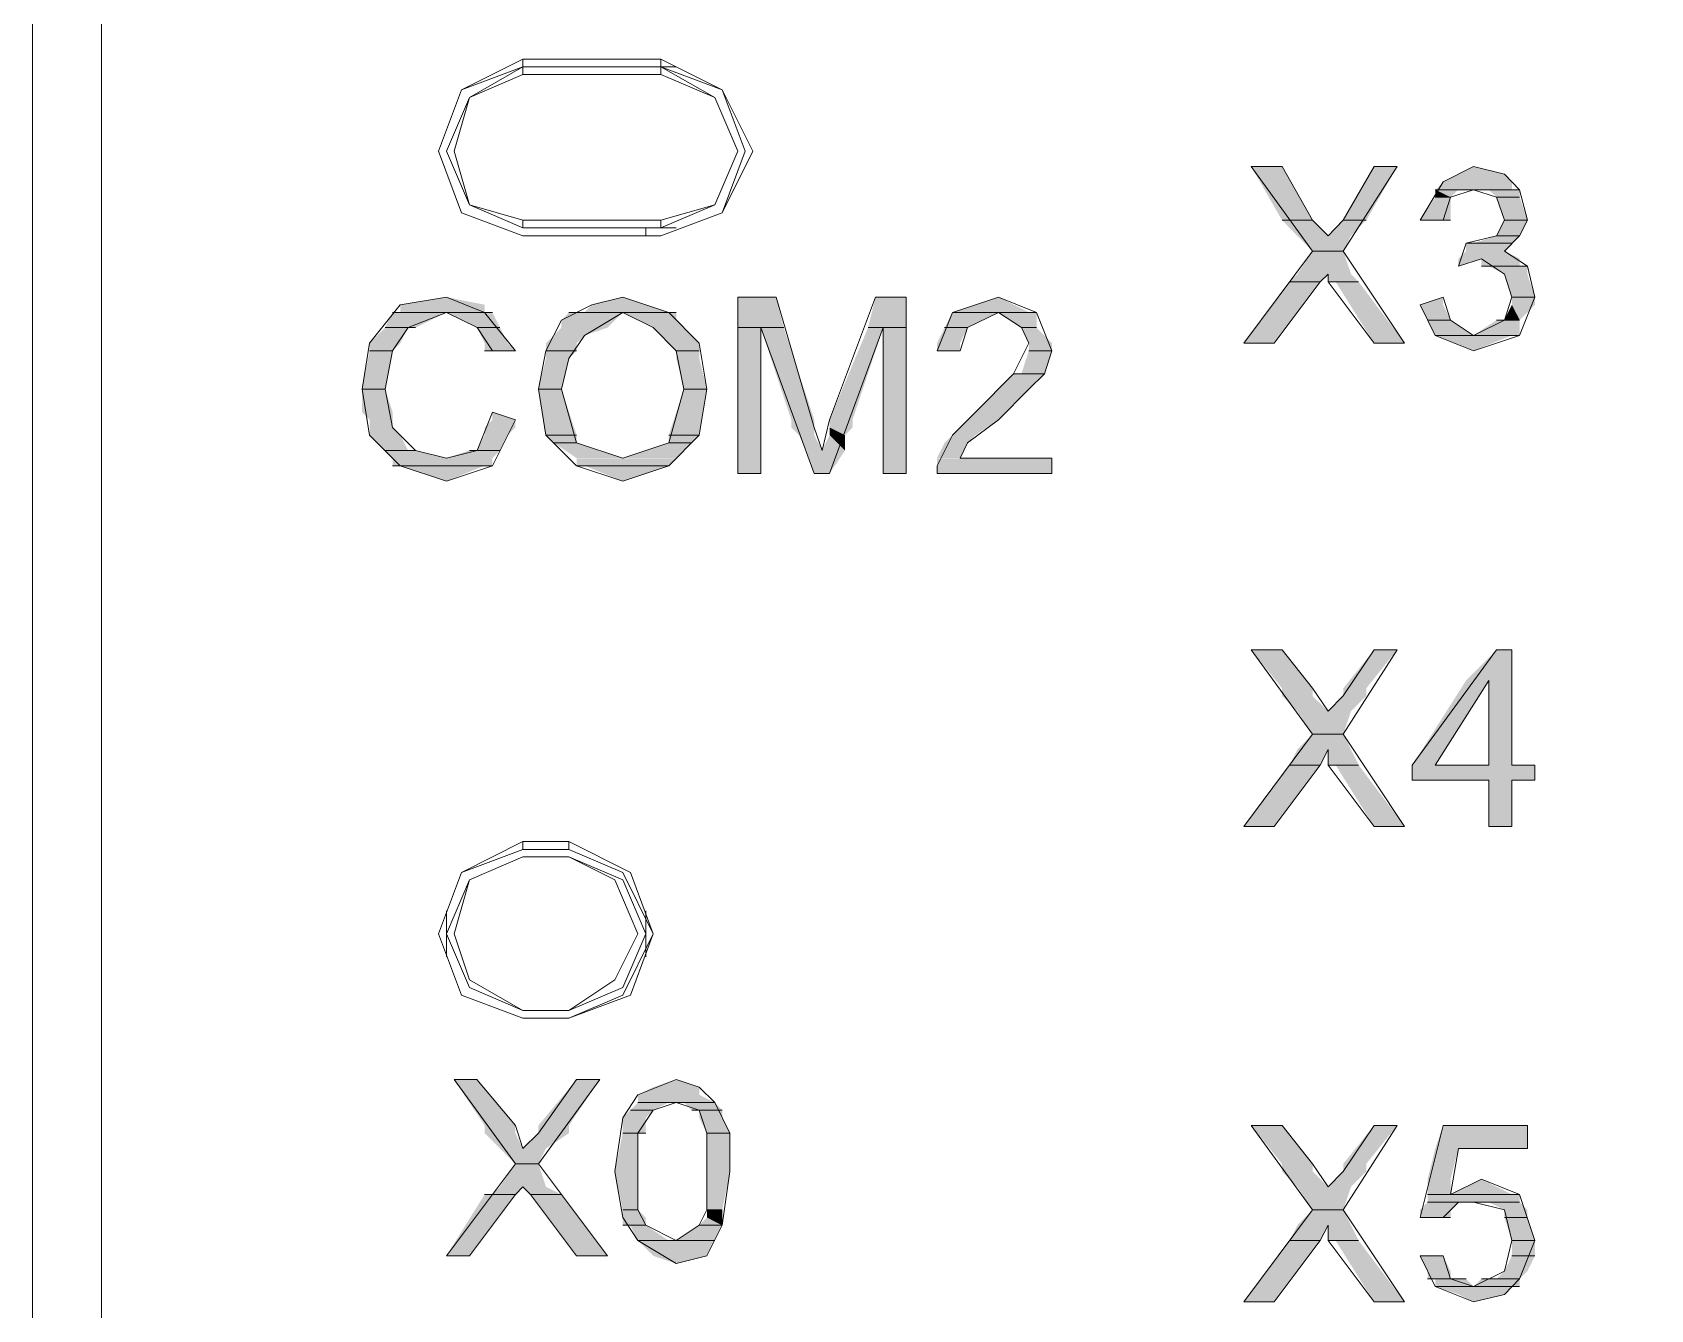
# Model space of a CAD drawing. Header units: millimetres. Extents: x 41 to 1635, y 11 to 1528.
# Drawn here: x 952.25 to 964.21, y 1170.6 to 1180.03 of the extents above; entities that cross this region are included whole.
import ezdxf

# ---------------------------------------------------------------- set-up
doc = ezdxf.new("R2010")
doc.units = ezdxf.units.MM
doc.header["$LTSCALE"] = 8
for name, color, linetype in [('Layer1', 3, 'CONTINUOUS'), ('PDF_Geometry', 7, 'CONTINUOUS'), ('PDF_Solid Fills', 7, 'CONTINUOUS')]:
    doc.layers.add(name, color=color, linetype=linetype)

# ---------------------------------------------------------------- blocks, each defined once
blk = doc.blocks.new('28SS211R')
at = {"layer": 'PDF_Geometry', "lineweight": 9}
for points in [[(0.177, 0.185), (0.177, -90.174), (45.384, -90.174), (45.894, -90.174)], [(45.894, -0.269), (-0.333, -0.269), (-0.333, -89.721)], [(3.292, -19.757), (2.839, -19.587), (2.669, -19.133), (2.839, -18.68), (3.292, -18.454), (3.292, -18.51)], [(3.292, -19.757), (2.839, -19.587), (2.669, -19.133), (2.839, -18.68), (3.292, -18.51), (3.292, -18.567)], [(3.292, -18.51), (2.896, -18.737), (2.726, -19.133), (2.896, -19.53), (3.292, -19.7)], [(3.292, -18.454), (4.312, -18.454), (4.312, -18.51)], [(4.312, -18.51), (3.292, -18.51), (4.312, -18.51), (4.312, -18.567)], [(4.199, -18.51), (4.199, -18.51)], [(4.425, -18.51), (4.199, -18.51)], [(4.312, -18.51), (4.765, -18.68), (4.935, -19.133), (4.765, -19.587), (4.312, -19.757), (4.765, -19.587), (4.992, -19.133), (4.765, -18.68), (4.312, -18.454)], [(4.312, -18.51), (4.709, -18.737), (4.879, -19.133), (4.709, -19.53), (4.312, -19.7), (4.312, -19.643)], [(3.292, -18.567), (2.896, -18.737), (2.783, -19.133), (2.896, -19.53), (3.292, -19.643)], [(4.312, -18.567), (3.292, -18.567)], [(4.312, -19.643), (4.709, -19.53), (4.879, -19.133), (4.709, -18.737), (4.312, -18.567)], [(4.312, -19.7), (3.292, -19.7), (3.292, -19.643)], [(3.292, -19.643), (4.312, -19.643)], [(4.199, -19.757), (4.199, -19.7)], [(4.199, -19.7), (4.425, -19.7)], [(3.292, -19.757), (3.292, -19.757)], [(4.312, -19.757), (4.312, -19.757)], [(10.487, -22.816), (9.864, -23.666), (9.864, -23.779), (10.43, -23.779), (10.43, -24.119), (10.6, -24.119)], [(10.6, -24.119), (10.6, -23.779), (10.77, -23.779), (10.77, -23.666), (10.6, -23.666), (10.6, -22.816), (10.487, -22.816)], [(3.292, -25.535), (2.839, -25.365), (2.669, -24.912), (2.839, -24.459), (3.292, -24.232), (3.292, -24.289)], [(3.292, -24.232), (3.632, -24.232), (3.632, -24.289)], [(3.632, -24.289), (4.029, -24.459), (4.255, -24.912), (4.029, -25.365), (3.632, -25.535), (4.086, -25.365), (4.255, -24.912), (4.086, -24.459), (3.632, -24.232)], [(3.292, -24.289), (2.839, -24.459), (2.669, -24.912), (2.839, -25.365), (3.292, -25.535)], [(3.632, -24.289), (3.292, -24.289)], [(3.292, -24.345), (3.292, -24.345)], [(3.632, -24.345), (3.632, -24.345)], [(2.726, -25.082), (2.726, -24.742)], [(4.199, -25.082), (4.199, -24.742)], [(3.292, -25.478), (3.292, -25.478)], [(3.292, -25.535), (3.292, -25.535)], [(3.632, -25.478), (3.632, -25.478)], [(3.632, -25.535), (3.632, -25.535)]]:
    blk.add_lwpolyline(points, dxfattribs=at)
for points in [[(8.844, -20.55), (9.184, -20.097), (9.241, -20.04), (9.241, -20.097), (9.581, -20.55), (9.807, -20.55), (9.354, -19.87), (9.751, -19.247), (9.581, -19.247), (9.354, -19.643), (9.241, -19.757), (9.127, -19.643), (8.901, -19.247), (8.674, -19.247), (9.127, -19.87), (8.618, -20.55)], [(8.674, -19.247), (8.901, -19.247)], [(9.581, -19.247), (9.751, -19.247)], [(10.034, -20.493), (10.317, -20.606), (10.657, -20.493), (10.77, -20.21), (10.714, -19.983), (10.544, -19.87), (10.657, -19.757), (10.714, -19.643), (10.657, -19.417), (10.544, -19.303), (10.317, -19.247), (10.091, -19.36), (9.921, -19.643), (10.091, -19.643), (10.147, -19.473), (10.317, -19.417), (10.487, -19.473), (10.544, -19.643), (10.487, -19.757), (10.261, -19.813), (10.204, -19.983), (10.374, -19.927), (10.544, -20.04), (10.6, -20.21), (10.544, -20.38), (10.317, -20.493), (10.147, -20.38), (10.091, -20.21), (9.921, -20.267)], [(10.034, -19.417), (10.204, -19.417)], [(10.034, -19.417), (10.317, -19.417), (10.204, -19.417)], [(10.034, -19.473), (10.147, -19.473)], [(10.034, -19.473), (10.147, -19.473)], [(10.317, -19.417), (10.657, -19.417)], [(10.317, -19.417), (10.657, -19.417)], [(10.487, -19.473), (10.657, -19.473)], [(10.487, -19.473), (10.657, -19.473)], [(8.901, -19.643), (9.127, -19.643)], [(8.901, -19.643), (9.127, -19.643)], [(9.354, -19.643), (9.524, -19.643)], [(9.354, -19.643), (9.524, -19.643)], [(9.921, -19.643), (10.147, -19.643)], [(9.921, -19.643), (10.147, -19.643)], [(9.921, -19.643), (10.147, -19.643), (10.091, -19.643)], [(10.544, -19.643), (10.714, -19.643)], [(10.544, -19.643), (10.714, -19.643)], [(10.544, -19.643), (10.714, -19.643)], [(10.544, -19.643), (10.714, -19.643)], [(4.312, -19.757), (3.292, -19.757)], [(10.261, -19.813), (10.261, -19.813)], [(10.317, -19.813), (10.261, -19.813), (10.6, -19.813)], [(10.317, -19.813), (10.6, -19.813)], [(10.487, -19.757), (10.657, -19.757)], [(10.487, -19.757), (10.657, -19.757)], [(9.127, -19.87), (9.354, -19.87)], [(9.127, -19.87), (9.354, -19.87)], [(10.374, -19.983), (10.714, -19.983)], [(10.374, -19.983), (10.714, -19.983)], [(8.958, -20.097), (9.184, -20.097)], [(8.958, -20.097), (9.184, -20.097)], [(9.241, -20.097), (9.467, -20.097)], [(9.241, -20.097), (9.467, -20.097)], [(2.953, -21.343), (2.726, -21.4), (2.499, -21.343), (2.329, -21.173), (2.273, -20.89), (2.329, -20.606), (2.443, -20.436), (2.726, -20.323), (2.953, -20.436), (3.066, -20.606), (3.236, -20.606), (3.009, -20.323), (2.726, -20.21), (2.386, -20.267), (2.159, -20.55), (2.103, -20.89), (2.159, -21.23), (2.386, -21.456), (2.726, -21.569), (3.066, -21.456), (3.236, -21.116), (3.066, -21.06)], [(2.386, -20.323), (2.329, -20.323), (3.066, -20.323)], [(2.386, -20.323), (3.066, -20.323)], [(3.462, -21.23), (3.689, -21.456), (4.029, -21.569), (4.369, -21.456), (4.595, -21.23), (4.652, -20.89), (4.595, -20.55), (4.369, -20.323), (4.029, -20.21), (3.802, -20.267), (3.576, -20.38), (3.462, -20.606), (3.406, -20.89)], [(3.746, -20.493), (4.029, -20.323), (4.255, -20.436), (4.425, -20.606), (4.482, -20.89), (4.369, -21.286), (4.029, -21.4), (3.689, -21.286), (3.576, -20.89), (3.632, -20.663)], [(3.746, -20.323), (3.632, -20.323), (4.425, -20.323)], [(3.746, -20.323), (4.425, -20.323)], [(4.879, -20.21), (5.162, -20.21)], [(5.049, -21.513), (5.049, -20.436), (5.445, -21.513), (5.558, -21.513), (5.955, -20.436), (5.955, -21.513), (6.125, -21.513), (6.125, -20.21), (5.898, -20.21), (5.558, -21.116), (5.502, -21.343), (5.445, -21.173), (5.162, -20.21), (4.879, -20.21), (4.879, -21.513)], [(5.898, -20.21), (6.125, -20.21)], [(6.522, -21.4), (6.578, -21.286), (6.805, -21.116), (7.031, -20.89), (7.145, -20.776), (7.201, -20.606), (7.088, -20.323), (6.805, -20.21), (6.465, -20.323), (6.352, -20.606), (6.522, -20.606), (6.578, -20.436), (6.805, -20.323), (6.975, -20.436), (7.031, -20.55), (6.918, -20.776), (6.635, -21.06), (6.465, -21.23), (6.352, -21.456), (6.352, -21.513), (7.201, -21.513), (7.201, -21.4)], [(6.465, -20.323), (7.088, -20.323)], [(6.465, -20.323), (7.088, -20.323)], [(6.465, -20.323), (7.088, -20.323)], [(6.465, -20.323), (7.088, -20.323)], [(10.6, -20.21), (10.77, -20.21)], [(10.6, -20.21), (10.77, -20.21)], [(10.6, -20.21), (10.77, -20.21)], [(10.6, -20.21), (10.77, -20.21)], [(2.273, -20.436), (2.443, -20.436)], [(2.273, -20.436), (2.499, -20.436), (2.443, -20.436)], [(2.953, -20.436), (3.122, -20.436)], [(2.953, -20.436), (3.122, -20.436)], [(4.879, -20.436), (5.049, -20.436)], [(4.879, -20.436), (5.049, -20.436)], [(5.049, -20.436), (5.219, -20.436)], [(5.049, -20.436), (5.219, -20.436)], [(5.842, -20.436), (6.125, -20.436)], [(5.842, -20.436), (6.125, -20.436)], [(6.408, -20.436), (6.578, -20.436)], [(6.408, -20.436), (6.578, -20.436)], [(6.975, -20.436), (7.088, -20.436)], [(6.975, -20.436), (7.088, -20.436)], [(9.977, -20.38), (10.147, -20.38)], [(9.977, -20.38), (10.147, -20.38)], [(10.544, -20.38), (10.487, -20.38), (10.657, -20.38)], [(10.544, -20.38), (10.657, -20.38)], [(8.618, -20.55), (8.844, -20.55)], [(9.581, -20.55), (9.807, -20.55)], [(10.034, -20.493), (10.657, -20.493)], [(10.034, -20.493), (10.657, -20.493)], [(10.034, -20.493), (10.6, -20.493)], [(10.034, -20.493), (10.657, -20.493), (10.6, -20.493)], [(2.159, -20.606), (2.329, -20.606)], [(2.159, -20.606), (2.329, -20.606)], [(2.159, -20.606), (2.329, -20.606)], [(2.159, -20.606), (2.329, -20.606)], [(3.009, -20.606), (3.066, -20.606)], [(3.009, -20.606), (3.236, -20.606), (3.066, -20.606)], [(3.066, -20.606), (3.066, -20.606)], [(3.462, -20.606), (3.689, -20.606)], [(3.462, -20.606), (3.689, -20.606)], [(4.425, -20.606), (4.595, -20.606)], [(4.425, -20.606), (4.595, -20.606)], [(6.352, -20.606), (6.522, -20.606)], [(6.352, -20.606), (6.522, -20.606)], [(6.352, -20.606), (6.522, -20.606)], [(7.031, -20.606), (7.201, -20.606)], [(7.031, -20.606), (7.201, -20.606)], [(7.031, -20.606), (7.201, -20.606)], [(7.031, -20.606), (7.201, -20.606)], [(6.975, -20.776), (6.918, -20.776), (7.145, -20.776)], [(6.975, -20.776), (7.145, -20.776)], [(2.103, -20.89), (2.273, -20.89)], [(2.103, -20.89), (2.273, -20.89)], [(3.406, -20.89), (3.576, -20.89)], [(3.406, -20.89), (3.576, -20.89)], [(3.406, -20.89), (3.576, -20.89)], [(3.406, -20.89), (3.576, -20.89)], [(3.406, -20.89), (3.576, -20.89)], [(3.406, -20.89), (3.576, -20.89)], [(4.482, -20.89), (4.652, -20.89)], [(4.482, -20.89), (4.652, -20.89)], [(4.482, -20.89), (4.652, -20.89)], [(4.482, -20.89), (4.652, -20.89)], [(4.482, -20.89), (4.652, -20.89)], [(4.482, -20.89), (4.652, -20.89)], [(3.462, -21.23), (3.689, -21.23)], [(3.462, -21.23), (3.689, -21.23)], [(4.369, -21.23), (4.595, -21.23)], [(4.369, -21.23), (4.595, -21.23)], [(2.273, -21.343), (2.499, -21.343)], [(2.273, -21.343), (2.499, -21.343)], [(2.953, -21.343), (2.896, -21.343), (3.122, -21.343)], [(2.953, -21.343), (3.122, -21.343)], [(3.519, -21.286), (3.689, -21.286)], [(3.519, -21.286), (3.689, -21.286)], [(4.369, -21.286), (4.539, -21.286)], [(4.369, -21.286), (4.539, -21.286)], [(6.522, -21.4), (7.201, -21.4)], [(2.329, -21.456), (3.009, -21.456)], [(2.329, -21.456), (3.066, -21.456), (3.009, -21.456)], [(3.689, -21.456), (4.369, -21.456)], [(3.689, -21.456), (4.369, -21.456)], [(4.879, -21.513), (5.049, -21.513)], [(5.445, -21.513), (5.558, -21.513)], [(5.955, -21.513), (6.125, -21.513)], [(6.352, -21.513), (7.201, -21.513)], [(8.844, -24.119), (9.184, -23.666), (9.241, -23.552), (9.241, -23.666), (9.581, -24.119), (9.807, -24.119), (9.354, -23.439), (9.751, -22.816), (9.581, -22.816), (9.354, -23.156), (9.241, -23.269), (9.127, -23.099), (8.901, -22.816), (8.674, -22.816), (9.127, -23.439), (8.618, -24.119)], [(8.674, -22.816), (8.901, -22.816)], [(9.581, -22.816), (9.751, -22.816)], [(10.487, -22.816), (10.6, -22.816)], [(10.034, -23.666), (10.43, -23.042), (10.43, -23.666)], [(9.127, -23.439), (9.354, -23.439)], [(9.127, -23.439), (9.354, -23.439)], [(8.958, -23.666), (9.184, -23.666)], [(8.958, -23.666), (9.184, -23.666)], [(9.241, -23.666), (9.467, -23.666)], [(9.241, -23.666), (9.467, -23.666)], [(10.034, -23.666), (10.43, -23.666)], [(10.6, -23.666), (10.77, -23.666)], [(9.864, -23.779), (10.43, -23.779)], [(10.6, -23.779), (10.77, -23.779)], [(8.618, -24.119), (8.844, -24.119)], [(9.581, -24.119), (9.807, -24.119)], [(10.43, -24.119), (10.6, -24.119)], [(3.292, -25.478), (2.896, -25.252), (2.783, -24.912), (2.896, -24.515), (3.292, -24.345), (2.896, -24.515), (2.726, -24.912), (2.896, -25.308)], [(3.292, -24.345), (3.632, -24.345)], [(3.632, -24.345), (3.972, -24.515), (4.142, -24.912), (3.972, -25.252), (3.632, -25.478), (4.029, -25.308), (4.199, -24.912), (4.029, -24.515)], [(3.632, -25.478), (3.292, -25.478)], [(3.632, -25.535), (3.292, -25.535)], [(2.896, -27.291), (3.236, -26.838), (3.292, -26.781), (3.349, -26.838), (3.689, -27.291), (3.916, -27.291), (3.406, -26.611), (3.859, -25.988), (3.689, -25.988), (3.406, -26.385), (3.292, -26.498), (3.236, -26.328), (2.952, -25.988), (2.783, -25.988), (3.236, -26.611), (2.726, -27.291)], [(2.783, -25.988), (2.952, -25.988)], [(3.689, -25.988), (3.859, -25.988)], [(4.142, -27.178), (4.425, -27.348), (4.652, -27.291), (4.765, -27.065), (4.822, -26.668), (4.822, -26.385), (4.709, -26.158), (4.595, -26.045), (4.425, -25.988), (4.142, -26.102), (4.029, -26.272), (3.972, -26.668), (4.029, -27.008)], [(4.142, -26.158), (4.369, -26.158)], [(4.142, -26.158), (4.425, -26.158), (4.369, -26.158)], [(4.255, -26.215), (4.425, -26.158), (4.595, -26.215), (4.652, -26.385), (4.652, -26.668), (4.652, -26.951), (4.595, -27.065), (4.425, -27.178), (4.199, -27.065), (4.142, -26.951), (4.142, -26.668), (4.142, -26.385)], [(4.425, -26.158), (4.709, -26.158)], [(4.425, -26.158), (4.709, -26.158)], [(4.086, -26.215), (4.255, -26.215)], [(4.086, -26.215), (4.255, -26.215)], [(4.539, -26.215), (4.765, -26.215)], [(4.539, -26.215), (4.765, -26.215)], [(4.029, -26.385), (4.142, -26.385)], [(4.029, -26.385), (4.199, -26.385), (4.142, -26.385)], [(4.029, -26.385), (4.142, -26.385)], [(4.029, -26.385), (4.142, -26.385)], [(4.652, -26.385), (4.822, -26.385)], [(4.652, -26.385), (4.822, -26.385)], [(4.652, -26.385), (4.822, -26.385)], [(4.652, -26.385), (4.822, -26.385)], [(8.844, -27.631), (9.184, -27.178), (9.241, -27.065), (9.241, -27.178), (9.581, -27.631), (9.807, -27.631), (9.354, -26.951), (9.751, -26.328), (9.581, -26.328), (9.354, -26.668), (9.241, -26.781), (9.127, -26.611), (8.901, -26.328), (8.674, -26.328), (9.127, -26.951), (8.618, -27.631)], [(8.674, -26.328), (8.901, -26.328)], [(9.581, -26.328), (9.751, -26.328)], [(10.034, -27.518), (10.317, -27.631), (10.544, -27.575), (10.657, -27.461), (10.77, -27.178), (10.657, -26.838), (10.374, -26.725), (10.147, -26.838), (10.204, -26.498), (10.714, -26.498), (10.714, -26.328), (10.091, -26.328), (9.921, -27.008), (10.091, -27.008), (10.204, -26.895), (10.317, -26.895), (10.544, -26.951), (10.6, -27.178), (10.544, -27.405), (10.317, -27.518), (10.147, -27.461), (10.091, -27.291), (9.921, -27.291)], [(10.091, -26.328), (10.714, -26.328)], [(10.204, -26.498), (10.714, -26.498)], [(3.236, -26.611), (3.406, -26.611)], [(3.236, -26.611), (3.406, -26.611)], [(3.066, -26.838), (3.009, -26.838), (3.236, -26.838)], [(3.066, -26.838), (3.236, -26.838)], [(3.349, -26.838), (3.576, -26.838)], [(3.349, -26.838), (3.576, -26.838)], [(9.977, -26.838), (10.657, -26.838)], [(9.977, -26.838), (10.657, -26.838)], [(9.977, -26.895), (10.204, -26.895)], [(9.977, -26.895), (10.317, -26.895), (10.204, -26.895)], [(10.317, -26.895), (10.657, -26.895)], [(10.317, -26.895), (10.657, -26.895)], [(4.029, -26.951), (4.142, -26.951)], [(4.029, -26.951), (4.142, -26.951)], [(4.652, -26.951), (4.765, -26.951)], [(4.652, -26.951), (4.765, -26.951)], [(9.127, -26.951), (9.354, -26.951)], [(9.127, -26.951), (9.354, -26.951)], [(9.921, -27.008), (10.147, -27.008), (10.091, -27.008)], [(10.544, -27.008), (10.714, -27.008)], [(10.544, -27.008), (10.714, -27.008)], [(4.029, -27.065), (4.199, -27.065)], [(4.029, -27.065), (4.199, -27.065)], [(4.086, -27.065), (4.199, -27.065)], [(4.086, -27.065), (4.199, -27.065)], [(4.595, -27.065), (4.765, -27.065)], [(4.595, -27.065), (4.765, -27.065)], [(4.595, -27.065), (4.765, -27.065)], [(4.595, -27.065), (4.765, -27.065)], [(4.142, -27.178), (4.425, -27.178)], [(4.142, -27.178), (4.425, -27.178)], [(4.425, -27.178), (4.709, -27.178)], [(4.425, -27.178), (4.709, -27.178)], [(8.958, -27.178), (9.184, -27.178)], [(8.958, -27.178), (9.184, -27.178)], [(9.241, -27.178), (9.467, -27.178)], [(9.241, -27.178), (9.467, -27.178)], [(10.6, -27.178), (10.77, -27.178)], [(10.6, -27.178), (10.77, -27.178)], [(2.726, -27.291), (2.896, -27.291)], [(3.689, -27.291), (3.916, -27.291)], [(10.091, -27.291), (9.921, -27.291), (10.091, -27.291)], [(10.6, -27.291), (10.77, -27.291)], [(10.6, -27.291), (10.77, -27.291)], [(9.977, -27.461), (10.261, -27.461)], [(9.977, -27.461), (10.261, -27.461)], [(10.487, -27.461), (10.374, -27.461), (10.657, -27.461)], [(10.487, -27.461), (10.657, -27.461)], [(10.034, -27.518), (10.6, -27.518)], [(10.034, -27.518), (10.657, -27.518), (10.6, -27.518)], [(8.618, -27.631), (8.844, -27.631)], [(9.581, -27.631), (9.807, -27.631)]]:
    blk.add_lwpolyline(points, close=True, dxfattribs=at)
at = {"layer": 'PDF_Solid Fills', "lineweight": 9, "transparency": 33554559}
for points in [[(8.674, -19.247), (8.901, -19.643), (9.127, -19.643)], [(8.674, -19.247), (8.901, -19.247), (9.127, -19.643)], [(9.581, -19.247), (9.354, -19.643), (9.524, -19.643)], [(9.581, -19.247), (9.751, -19.247), (9.524, -19.643)], [(10.317, -19.247), (10.204, -19.303), (10.544, -19.303)], [(10.091, -19.36), (10.034, -19.417), (10.6, -19.417)], [(10.204, -19.303), (10.091, -19.36), (10.6, -19.36)], [(10.091, -19.36), (10.6, -19.36), (10.6, -19.417)], [(10.204, -19.303), (10.544, -19.303), (10.6, -19.36)], [(10.034, -19.473), (9.921, -19.643), (10.147, -19.643)], [(10.034, -19.417), (10.034, -19.473), (10.147, -19.473)], [(10.034, -19.417), (10.204, -19.417), (10.147, -19.473)], [(10.034, -19.473), (10.147, -19.473), (10.147, -19.643)], [(10.43, -19.417), (10.487, -19.473), (10.657, -19.473)], [(10.43, -19.417), (10.657, -19.417), (10.657, -19.473)], [(10.487, -19.473), (10.544, -19.643), (10.714, -19.643)], [(10.487, -19.473), (10.657, -19.473), (10.714, -19.643)], [(8.901, -19.643), (9.014, -19.757), (9.241, -19.757)], [(8.901, -19.643), (9.127, -19.643), (9.241, -19.757)], [(9.354, -19.643), (9.241, -19.757), (9.411, -19.757)], [(9.354, -19.643), (9.524, -19.643), (9.411, -19.757)], [(10.544, -19.643), (10.487, -19.757), (10.657, -19.757)], [(10.544, -19.643), (10.714, -19.643), (10.657, -19.757)], [(9.014, -19.757), (9.127, -19.87), (9.354, -19.87)], [(9.014, -19.757), (9.411, -19.757), (9.354, -19.87)], [(10.261, -19.813), (10.261, -19.87), (10.544, -19.87)], [(10.261, -19.813), (10.6, -19.813), (10.544, -19.87)], [(10.487, -19.757), (10.317, -19.813), (10.6, -19.813)], [(10.487, -19.757), (10.657, -19.757), (10.6, -19.813)], [(9.127, -19.87), (9.014, -20.04), (9.411, -20.04)], [(9.127, -19.87), (9.354, -19.87), (9.411, -20.04)], [(10.261, -19.87), (10.204, -19.927), (10.657, -19.927)], [(10.204, -19.927), (10.374, -19.927), (10.204, -19.983)], [(10.261, -19.87), (10.544, -19.87), (10.657, -19.927)], [(10.374, -19.927), (10.374, -19.983), (10.657, -19.983)], [(10.374, -19.927), (10.657, -19.927), (10.657, -19.983)], [(9.014, -20.04), (8.958, -20.097), (9.184, -20.097)], [(9.014, -20.04), (9.241, -20.04), (9.184, -20.097)], [(9.241, -20.04), (9.241, -20.097), (9.467, -20.097)], [(9.241, -20.04), (9.411, -20.04), (9.467, -20.097)], [(10.43, -19.983), (10.544, -20.04), (10.714, -20.04)], [(10.43, -19.983), (10.714, -19.983), (10.714, -20.04)], [(10.544, -20.04), (10.6, -20.21), (10.77, -20.21)], [(10.544, -20.04), (10.714, -20.04), (10.77, -20.21)], [(8.958, -20.097), (8.618, -20.55), (8.844, -20.55)], [(8.958, -20.097), (9.184, -20.097), (8.844, -20.55)], [(9.297, -20.097), (9.581, -20.55), (9.807, -20.55)], [(9.297, -20.097), (9.467, -20.097), (9.807, -20.55)], [(2.329, -20.323), (2.273, -20.436), (2.499, -20.436)], [(2.329, -20.323), (2.726, -20.323), (2.499, -20.436)], [(2.726, -20.21), (2.386, -20.267), (3.009, -20.267)], [(2.386, -20.267), (2.386, -20.323), (3.009, -20.323)], [(2.386, -20.267), (3.009, -20.267), (3.009, -20.323)], [(2.726, -20.323), (2.952, -20.436), (3.122, -20.436)], [(2.726, -20.323), (3.066, -20.323), (3.122, -20.436)], [(3.632, -20.323), (3.576, -20.38), (3.972, -20.38)], [(3.632, -20.323), (4.029, -20.323), (3.972, -20.38)], [(3.802, -20.267), (3.746, -20.323), (4.369, -20.323)], [(4.029, -20.21), (3.802, -20.267), (4.199, -20.267)], [(3.802, -20.267), (4.199, -20.267), (4.369, -20.323)], [(4.029, -20.323), (4.142, -20.38), (4.425, -20.38)], [(4.029, -20.323), (4.425, -20.323), (4.425, -20.38)], [(4.879, -20.21), (4.879, -20.436), (5.219, -20.436)], [(4.879, -20.21), (5.162, -20.21), (5.219, -20.436)], [(5.898, -20.21), (5.842, -20.436), (6.125, -20.436)], [(5.898, -20.21), (6.125, -20.21), (6.125, -20.436)], [(6.465, -20.323), (6.408, -20.436), (6.578, -20.436)], [(6.805, -20.21), (6.465, -20.323), (7.031, -20.323)], [(6.465, -20.323), (6.805, -20.323), (6.578, -20.436)], [(6.805, -20.323), (6.975, -20.436), (7.088, -20.436)], [(6.805, -20.323), (7.088, -20.323), (7.088, -20.436)], [(10.091, -20.21), (9.921, -20.267), (10.091, -20.267)], [(9.921, -20.267), (9.977, -20.38), (10.147, -20.38)], [(9.921, -20.267), (10.091, -20.267), (10.147, -20.38)], [(10.6, -20.267), (10.544, -20.38), (10.657, -20.38)], [(10.6, -20.21), (10.6, -20.267), (10.77, -20.267)], [(10.6, -20.21), (10.77, -20.21), (10.77, -20.267)], [(10.6, -20.267), (10.77, -20.267), (10.657, -20.38)], [(2.273, -20.436), (2.159, -20.55), (2.386, -20.55)], [(2.273, -20.436), (2.443, -20.436), (2.386, -20.55)], [(2.953, -20.436), (3.009, -20.55), (3.179, -20.55)], [(2.953, -20.436), (3.122, -20.436), (3.179, -20.55)], [(3.576, -20.436), (3.519, -20.493), (3.746, -20.493)], [(3.576, -20.38), (3.576, -20.436), (3.916, -20.436)], [(3.576, -20.38), (3.972, -20.38), (3.916, -20.436)], [(3.576, -20.436), (3.916, -20.436), (3.746, -20.493)], [(4.142, -20.38), (4.255, -20.436), (4.482, -20.436)], [(4.142, -20.38), (4.425, -20.38), (4.482, -20.436)], [(4.255, -20.436), (4.312, -20.493), (4.539, -20.493)], [(4.255, -20.436), (4.482, -20.436), (4.539, -20.493)], [(4.879, -20.436), (4.879, -21.116), (5.049, -21.116)], [(4.879, -20.436), (5.049, -20.436), (5.049, -21.116)], [(5.049, -20.436), (5.275, -21.116), (5.445, -21.116)], [(5.049, -20.436), (5.219, -20.436), (5.445, -21.116)], [(5.842, -20.436), (5.558, -21.116), (5.728, -21.116)], [(5.842, -20.436), (5.955, -20.436), (5.728, -21.116)], [(5.955, -20.436), (5.955, -21.116), (6.125, -21.116)], [(5.955, -20.436), (6.125, -20.436), (6.125, -21.116)], [(6.408, -20.436), (6.352, -20.55), (6.522, -20.55)], [(6.408, -20.436), (6.578, -20.436), (6.522, -20.55)], [(6.975, -20.436), (7.031, -20.55), (7.201, -20.55)], [(6.975, -20.436), (7.088, -20.436), (7.201, -20.55)], [(9.977, -20.38), (10.034, -20.493), (10.317, -20.493)], [(9.977, -20.38), (10.147, -20.38), (10.317, -20.493)], [(10.487, -20.38), (10.317, -20.493), (10.657, -20.493)], [(10.487, -20.38), (10.657, -20.38), (10.657, -20.493)], [(2.159, -20.55), (2.159, -20.606), (2.329, -20.606)], [(2.159, -20.55), (2.386, -20.55), (2.329, -20.606)], [(3.009, -20.55), (3.009, -20.606), (3.236, -20.606)], [(3.009, -20.55), (3.179, -20.55), (3.236, -20.606)], [(3.519, -20.493), (3.462, -20.55), (3.689, -20.55)], [(3.462, -20.55), (3.462, -20.606), (3.689, -20.606)], [(3.462, -20.55), (3.689, -20.55), (3.689, -20.606)], [(3.519, -20.493), (3.746, -20.493), (3.689, -20.55)], [(4.312, -20.493), (4.369, -20.55), (4.595, -20.55)], [(4.312, -20.493), (4.539, -20.493), (4.595, -20.55)], [(4.369, -20.55), (4.425, -20.606), (4.595, -20.606)], [(4.369, -20.55), (4.595, -20.55), (4.595, -20.606)], [(6.352, -20.55), (6.352, -20.606), (6.522, -20.606)], [(6.352, -20.55), (6.522, -20.55), (6.522, -20.606)], [(7.031, -20.55), (7.031, -20.606), (7.201, -20.606)], [(7.031, -20.55), (7.201, -20.55), (7.201, -20.606)], [(10.034, -20.493), (10.6, -20.493), (10.317, -20.606)], [(2.159, -20.606), (2.103, -20.89), (2.273, -20.89)], [(2.159, -20.606), (2.329, -20.606), (2.273, -20.89)], [(3.462, -20.663), (3.406, -20.89), (3.576, -20.89)], [(3.462, -20.606), (3.462, -20.663), (3.632, -20.663)], [(3.462, -20.606), (3.689, -20.606), (3.632, -20.663)], [(3.462, -20.663), (3.632, -20.663), (3.576, -20.89)], [(4.425, -20.606), (4.425, -20.663), (4.595, -20.663)], [(4.425, -20.606), (4.595, -20.606), (4.595, -20.663)], [(4.425, -20.663), (4.482, -20.89), (4.652, -20.89)], [(4.425, -20.663), (4.595, -20.663), (4.652, -20.89)], [(7.031, -20.606), (6.975, -20.776), (7.145, -20.776)], [(7.031, -20.606), (7.201, -20.606), (7.145, -20.776)], [(6.918, -20.776), (6.805, -20.89), (7.031, -20.89)], [(6.918, -20.776), (7.145, -20.776), (7.031, -20.89)], [(2.103, -20.89), (2.103, -21.06), (2.329, -21.06)], [(2.103, -20.89), (2.273, -20.89), (2.329, -21.06)], [(3.406, -20.89), (3.462, -21.23), (3.689, -21.23)], [(3.406, -20.89), (3.576, -20.89), (3.689, -21.23)], [(4.482, -20.89), (4.369, -21.23), (4.595, -21.23)], [(4.482, -20.89), (4.652, -20.89), (4.595, -21.23)], [(6.805, -20.89), (6.635, -21.06), (6.861, -21.06)], [(6.805, -20.89), (7.031, -20.89), (6.861, -21.06)], [(2.103, -21.06), (2.159, -21.116), (2.329, -21.116)], [(2.103, -21.06), (2.329, -21.06), (2.329, -21.116)], [(2.159, -21.116), (2.159, -21.173), (2.329, -21.173)], [(2.159, -21.116), (2.329, -21.116), (2.329, -21.173)], [(3.066, -21.116), (3.009, -21.173), (3.236, -21.173)], [(3.066, -21.06), (3.066, -21.116), (3.236, -21.116)], [(3.066, -21.116), (3.236, -21.116), (3.236, -21.173)], [(4.879, -21.116), (4.879, -21.173), (5.049, -21.173)], [(4.879, -21.116), (5.049, -21.116), (5.049, -21.173)], [(5.275, -21.116), (5.275, -21.173), (5.445, -21.173)], [(5.275, -21.116), (5.445, -21.116), (5.445, -21.173)], [(5.558, -21.116), (5.558, -21.173), (5.728, -21.173)], [(5.558, -21.116), (5.728, -21.116), (5.728, -21.173)], [(5.955, -21.116), (5.955, -21.173), (6.125, -21.173)], [(5.955, -21.116), (6.125, -21.116), (6.125, -21.173)], [(6.578, -21.116), (6.465, -21.23), (6.635, -21.23)], [(6.635, -21.06), (6.578, -21.116), (6.805, -21.116)], [(6.578, -21.116), (6.805, -21.116), (6.635, -21.23)], [(6.635, -21.06), (6.861, -21.06), (6.805, -21.116)], [(2.159, -21.173), (2.159, -21.23), (2.386, -21.23)], [(2.159, -21.173), (2.329, -21.173), (2.386, -21.23)], [(2.159, -21.23), (2.273, -21.343), (2.443, -21.343)], [(2.159, -21.23), (2.386, -21.23), (2.443, -21.343)], [(3.009, -21.23), (2.953, -21.343), (3.122, -21.343)], [(3.009, -21.173), (3.009, -21.23), (3.179, -21.23)], [(3.009, -21.173), (3.236, -21.173), (3.179, -21.23)], [(3.009, -21.23), (3.179, -21.23), (3.122, -21.343)], [(3.462, -21.23), (3.519, -21.286), (3.689, -21.286)], [(3.462, -21.23), (3.689, -21.23), (3.689, -21.286)], [(4.369, -21.23), (4.369, -21.286), (4.539, -21.286)], [(4.369, -21.23), (4.595, -21.23), (4.539, -21.286)], [(4.879, -21.173), (4.879, -21.23), (5.049, -21.23)], [(4.879, -21.173), (5.049, -21.173), (5.049, -21.23)], [(4.879, -21.23), (4.879, -21.343), (5.049, -21.343)], [(4.879, -21.23), (5.049, -21.23), (5.049, -21.343)], [(5.275, -21.173), (5.332, -21.23), (5.445, -21.23)], [(5.275, -21.173), (5.445, -21.173), (5.445, -21.23)], [(5.332, -21.23), (5.388, -21.343), (5.502, -21.343)], [(5.332, -21.23), (5.445, -21.23), (5.502, -21.343)], [(5.558, -21.23), (5.502, -21.343), (5.672, -21.343)], [(5.558, -21.173), (5.558, -21.23), (5.672, -21.23)], [(5.558, -21.173), (5.728, -21.173), (5.672, -21.23)], [(5.558, -21.23), (5.672, -21.23), (5.672, -21.343)], [(5.955, -21.173), (5.955, -21.23), (6.125, -21.23)], [(5.955, -21.173), (6.125, -21.173), (6.125, -21.23)], [(5.955, -21.23), (5.955, -21.343), (6.125, -21.343)], [(5.955, -21.23), (6.125, -21.23), (6.125, -21.343)], [(6.465, -21.23), (6.408, -21.286), (6.578, -21.286)], [(6.465, -21.23), (6.635, -21.23), (6.578, -21.286)], [(2.273, -21.343), (2.329, -21.4), (2.726, -21.4)], [(2.273, -21.343), (2.499, -21.343), (2.726, -21.4)], [(2.329, -21.4), (2.329, -21.456), (3.066, -21.456)], [(2.329, -21.4), (3.066, -21.4), (3.066, -21.456)], [(2.896, -21.343), (2.726, -21.4), (3.066, -21.4)], [(2.896, -21.343), (3.122, -21.343), (3.066, -21.4)], [(3.519, -21.286), (3.689, -21.399), (4.029, -21.399)], [(3.519, -21.286), (3.689, -21.286), (4.029, -21.399)], [(3.689, -21.4), (3.689, -21.456), (4.369, -21.456)], [(3.689, -21.4), (4.425, -21.4), (4.369, -21.456)], [(4.369, -21.286), (4.029, -21.399), (4.425, -21.399)], [(4.369, -21.286), (4.539, -21.286), (4.425, -21.399)], [(4.879, -21.343), (4.879, -21.513), (5.049, -21.513)], [(4.879, -21.343), (5.049, -21.343), (5.049, -21.513)], [(5.388, -21.343), (5.445, -21.513), (5.558, -21.513)], [(5.388, -21.343), (5.672, -21.343), (5.558, -21.513)], [(5.955, -21.343), (5.955, -21.513), (6.125, -21.513)], [(5.955, -21.343), (6.125, -21.343), (6.125, -21.513)], [(6.408, -21.286), (6.352, -21.399), (6.522, -21.399)], [(6.352, -21.4), (6.352, -21.456), (7.201, -21.456)], [(6.352, -21.4), (7.201, -21.4), (7.201, -21.456)], [(6.408, -21.286), (6.578, -21.286), (6.522, -21.399)], [(2.386, -21.456), (3.009, -21.456), (2.726, -21.569)], [(3.746, -21.456), (4.369, -21.456), (4.029, -21.569)], [(6.352, -21.456), (6.352, -21.513), (7.201, -21.513)], [(6.352, -21.456), (7.201, -21.456), (7.201, -21.513)], [(8.674, -22.816), (8.901, -23.099), (9.127, -23.099)], [(8.674, -22.816), (8.901, -22.816), (9.127, -23.099)], [(9.581, -22.816), (9.354, -23.099), (9.524, -23.099)], [(9.581, -22.816), (9.751, -22.816), (9.524, -23.099)], [(10.487, -22.816), (10.261, -23.042), (10.6, -23.042)], [(10.487, -22.816), (10.6, -22.816), (10.6, -23.042)], [(10.261, -23.042), (9.864, -23.666), (10.034, -23.666)], [(10.261, -23.042), (10.43, -23.042), (10.034, -23.666)], [(10.43, -23.042), (10.43, -23.666), (10.6, -23.666)], [(10.43, -23.042), (10.6, -23.042), (10.6, -23.666)], [(8.901, -23.099), (8.901, -23.156), (9.127, -23.156)], [(8.901, -23.099), (9.127, -23.099), (9.127, -23.156)], [(8.901, -23.156), (9.014, -23.269), (9.241, -23.269)], [(8.901, -23.156), (9.127, -23.156), (9.241, -23.269)], [(9.354, -23.156), (9.241, -23.269), (9.411, -23.269)], [(9.354, -23.099), (9.354, -23.156), (9.524, -23.156)], [(9.354, -23.099), (9.524, -23.099), (9.524, -23.156)], [(9.354, -23.156), (9.524, -23.156), (9.411, -23.269)], [(9.014, -23.269), (9.127, -23.439), (9.354, -23.439)], [(9.014, -23.269), (9.411, -23.269), (9.354, -23.439)], [(9.014, -23.552), (8.958, -23.666), (9.184, -23.666)], [(9.127, -23.439), (9.014, -23.552), (9.411, -23.552)], [(9.014, -23.552), (9.241, -23.552), (9.184, -23.666)], [(9.127, -23.439), (9.354, -23.439), (9.411, -23.552)], [(9.241, -23.552), (9.241, -23.666), (9.467, -23.666)], [(9.241, -23.552), (9.411, -23.552), (9.467, -23.666)], [(8.958, -23.666), (8.618, -24.119), (8.844, -24.119)], [(8.958, -23.666), (9.184, -23.666), (8.844, -24.119)], [(9.297, -23.666), (9.581, -24.119), (9.807, -24.119)], [(9.297, -23.666), (9.467, -23.666), (9.807, -24.119)], [(9.864, -23.666), (9.864, -23.779), (10.77, -23.779)], [(9.864, -23.666), (10.77, -23.666), (10.77, -23.779)], [(10.43, -23.779), (10.43, -24.119), (10.6, -24.119)], [(10.43, -23.779), (10.6, -23.779), (10.6, -24.119)], [(2.783, -25.988), (3.009, -26.328), (3.236, -26.328)], [(2.783, -25.988), (2.952, -25.988), (3.236, -26.328)], [(3.689, -25.988), (3.406, -26.328), (3.632, -26.328)], [(3.689, -25.988), (3.859, -25.988), (3.632, -26.328)], [(4.255, -26.045), (4.142, -26.102), (4.595, -26.102)], [(4.425, -25.988), (4.255, -26.045), (4.595, -26.045)], [(4.255, -26.045), (4.595, -26.045), (4.595, -26.102)], [(4.142, -26.158), (4.086, -26.215), (4.255, -26.215)], [(4.142, -26.102), (4.142, -26.158), (4.709, -26.158)], [(4.142, -26.102), (4.595, -26.102), (4.709, -26.158)], [(4.142, -26.158), (4.369, -26.158), (4.255, -26.215)], [(4.482, -26.158), (4.539, -26.215), (4.765, -26.215)], [(4.482, -26.158), (4.709, -26.158), (4.765, -26.215)], [(4.086, -26.215), (4.029, -26.272), (4.199, -26.272)], [(4.029, -26.272), (4.029, -26.385), (4.199, -26.385)], [(4.029, -26.272), (4.199, -26.272), (4.199, -26.385)], [(4.086, -26.215), (4.255, -26.215), (4.199, -26.272)], [(4.595, -26.215), (4.595, -26.272), (4.765, -26.272)], [(4.595, -26.215), (4.765, -26.215), (4.765, -26.272)], [(4.595, -26.272), (4.652, -26.385), (4.822, -26.385)], [(4.595, -26.272), (4.765, -26.272), (4.822, -26.385)], [(3.009, -26.328), (3.009, -26.385), (3.236, -26.385)], [(3.009, -26.328), (3.236, -26.328), (3.236, -26.385)], [(3.009, -26.385), (3.122, -26.498), (3.292, -26.498)], [(3.009, -26.385), (3.236, -26.385), (3.292, -26.498)], [(3.406, -26.385), (3.292, -26.498), (3.462, -26.498)], [(3.406, -26.328), (3.406, -26.385), (3.632, -26.385)], [(3.406, -26.328), (3.632, -26.328), (3.632, -26.385)], [(3.406, -26.385), (3.632, -26.385), (3.462, -26.498)], [(4.029, -26.385), (3.972, -26.668), (4.142, -26.668)], [(4.029, -26.385), (4.142, -26.385), (4.142, -26.668)], [(4.652, -26.385), (4.652, -26.668), (4.822, -26.668)], [(4.652, -26.385), (4.822, -26.385), (4.822, -26.668)], [(8.674, -26.328), (8.901, -26.611), (9.127, -26.611)], [(8.674, -26.328), (8.901, -26.328), (9.127, -26.611)], [(9.581, -26.328), (9.354, -26.611), (9.524, -26.611)], [(9.581, -26.328), (9.751, -26.328), (9.524, -26.611)], [(10.091, -26.328), (10.034, -26.498), (10.714, -26.498)], [(10.091, -26.328), (10.714, -26.328), (10.714, -26.498)], [(3.122, -26.498), (3.236, -26.611), (3.406, -26.611)], [(3.122, -26.498), (3.462, -26.498), (3.406, -26.611)], [(10.034, -26.498), (9.977, -26.725), (10.147, -26.725)], [(10.034, -26.498), (10.204, -26.498), (10.147, -26.725)], [(3.236, -26.611), (3.122, -26.781), (3.462, -26.781)], [(3.236, -26.611), (3.406, -26.611), (3.462, -26.781)], [(8.901, -26.611), (8.901, -26.668), (9.127, -26.668)], [(8.901, -26.611), (9.127, -26.611), (9.127, -26.668)], [(9.354, -26.611), (9.354, -26.668), (9.524, -26.668)], [(9.354, -26.611), (9.524, -26.611), (9.524, -26.668)], [(3.122, -26.781), (3.066, -26.838), (3.236, -26.838)], [(3.122, -26.781), (3.292, -26.781), (3.236, -26.838)], [(3.292, -26.781), (3.349, -26.838), (3.576, -26.838)], [(3.292, -26.781), (3.462, -26.781), (3.576, -26.838)], [(3.972, -26.668), (4.029, -26.951), (4.142, -26.951)], [(3.972, -26.668), (4.142, -26.668), (4.142, -26.951)], [(4.652, -26.668), (4.652, -26.951), (4.765, -26.951)], [(4.652, -26.668), (4.822, -26.668), (4.765, -26.951)], [(8.901, -26.668), (9.014, -26.781), (9.241, -26.781)], [(8.901, -26.668), (9.127, -26.668), (9.241, -26.781)], [(9.014, -26.781), (9.127, -26.951), (9.354, -26.951)], [(9.014, -26.781), (9.411, -26.781), (9.354, -26.951)], [(9.354, -26.668), (9.241, -26.781), (9.411, -26.781)], [(9.354, -26.668), (9.524, -26.668), (9.411, -26.781)], [(9.977, -26.725), (9.977, -26.838), (10.147, -26.838)], [(9.977, -26.725), (10.147, -26.725), (10.147, -26.838)], [(10.374, -26.725), (10.147, -26.838), (10.6, -26.838)], [(3.009, -26.838), (2.726, -27.291), (2.896, -27.291)], [(3.009, -26.838), (3.236, -26.838), (2.896, -27.291)], [(3.349, -26.838), (3.689, -27.291), (3.916, -27.291)], [(3.349, -26.838), (3.576, -26.838), (3.916, -27.291)], [(9.977, -26.895), (9.921, -26.951), (10.147, -26.951)], [(9.977, -26.838), (9.977, -26.895), (10.657, -26.895)], [(9.977, -26.838), (10.657, -26.838), (10.657, -26.895)], [(9.977, -26.895), (10.204, -26.895), (10.147, -26.951)], [(10.43, -26.895), (10.544, -26.951), (10.714, -26.951)], [(10.43, -26.895), (10.657, -26.895), (10.714, -26.951)], [(4.029, -26.951), (4.029, -27.008), (4.199, -27.008)], [(4.029, -26.951), (4.142, -26.951), (4.199, -27.008)], [(4.029, -27.008), (4.029, -27.065), (4.199, -27.065)], [(4.029, -27.008), (4.199, -27.008), (4.199, -27.065)], [(4.652, -27.008), (4.595, -27.065), (4.765, -27.065)], [(4.652, -26.951), (4.652, -27.008), (4.765, -27.008)], [(4.652, -26.951), (4.765, -26.951), (4.765, -27.008)], [(4.652, -27.008), (4.765, -27.008), (4.765, -27.065)], [(9.127, -26.951), (9.014, -27.065), (9.411, -27.065)], [(9.127, -26.951), (9.354, -26.951), (9.411, -27.065)], [(9.921, -26.951), (9.921, -27.008), (10.147, -27.008)], [(9.921, -26.951), (10.147, -26.951), (10.147, -27.008)], [(10.544, -26.951), (10.544, -27.008), (10.714, -27.008)], [(10.544, -26.951), (10.714, -26.951), (10.714, -27.008)], [(10.544, -27.008), (10.6, -27.178), (10.77, -27.178)], [(10.544, -27.008), (10.714, -27.008), (10.77, -27.178)], [(4.086, -27.065), (4.142, -27.178), (4.369, -27.178)], [(4.086, -27.065), (4.199, -27.065), (4.369, -27.178)], [(4.595, -27.065), (4.425, -27.178), (4.709, -27.178)], [(4.595, -27.065), (4.765, -27.065), (4.709, -27.178)], [(9.014, -27.065), (8.958, -27.178), (9.184, -27.178)], [(9.014, -27.065), (9.241, -27.065), (9.184, -27.178)], [(9.241, -27.065), (9.241, -27.178), (9.467, -27.178)], [(9.241, -27.065), (9.411, -27.065), (9.467, -27.178)], [(4.142, -27.178), (4.255, -27.291), (4.652, -27.291)], [(4.142, -27.178), (4.709, -27.178), (4.652, -27.291)], [(8.958, -27.178), (8.618, -27.631), (8.844, -27.631)], [(8.958, -27.178), (9.184, -27.178), (8.844, -27.631)], [(9.297, -27.178), (9.581, -27.631), (9.807, -27.631)], [(9.297, -27.178), (9.467, -27.178), (9.807, -27.631)], [(10.6, -27.178), (10.6, -27.291), (10.77, -27.291)], [(10.6, -27.178), (10.77, -27.178), (10.77, -27.291)], [(4.255, -27.291), (4.652, -27.291), (4.425, -27.348)], [(9.921, -27.291), (9.977, -27.405), (10.147, -27.405)], [(9.921, -27.291), (10.091, -27.291), (10.147, -27.405)], [(10.6, -27.291), (10.544, -27.405), (10.714, -27.405)], [(10.6, -27.291), (10.77, -27.291), (10.714, -27.405)], [(9.977, -27.405), (9.977, -27.461), (10.147, -27.461)], [(9.977, -27.405), (10.147, -27.405), (10.147, -27.461)], [(10.034, -27.461), (10.034, -27.518), (10.317, -27.518)], [(10.034, -27.461), (10.261, -27.461), (10.317, -27.518)], [(10.374, -27.461), (10.317, -27.518), (10.657, -27.518)], [(10.374, -27.461), (10.657, -27.461), (10.657, -27.518)], [(10.544, -27.405), (10.487, -27.461), (10.657, -27.461)], [(10.544, -27.405), (10.714, -27.405), (10.657, -27.461)], [(10.034, -27.518), (10.204, -27.575), (10.544, -27.575)], [(10.034, -27.518), (10.6, -27.518), (10.544, -27.575)], [(10.204, -27.575), (10.544, -27.575), (10.317, -27.631)]]:
    blk.add_solid(points, dxfattribs=at)

msp = doc.modelspace()

# ---------------------------------------------------------------- block references
at = {"layer": 'Layer1'}
msp.add_blockref('28SS211R', (952.583, 1198.284), dxfattribs=at)

doc.saveas('drawing.dxf')
